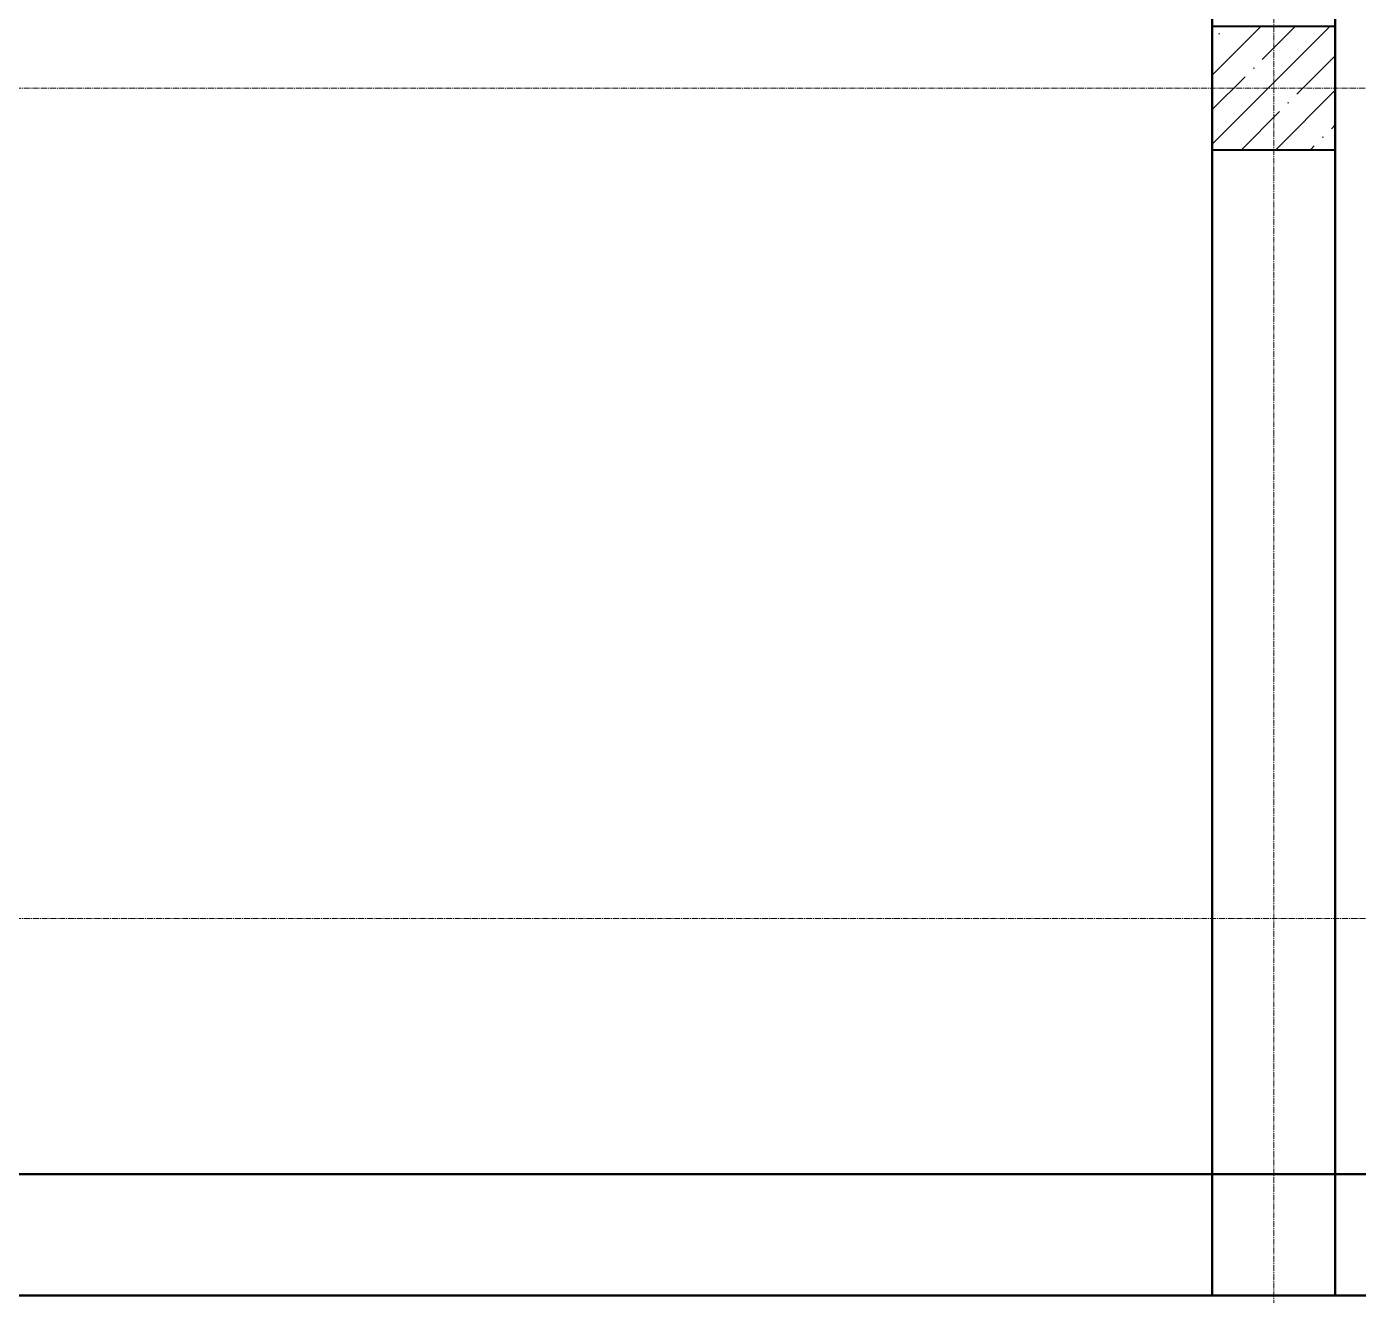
# Model space of a CAD drawing. Header units: millimetres. Extents: x -7155 to 483283, y -227682 to 148426.
# Drawn here: x 20143 to 24475, y 68975 to 73100 of the extents above; entities that cross this region are included whole.
import ezdxf

# ---------------------------------------------------------------- set-up
doc = ezdxf.new("R2010")
doc.units = ezdxf.units.MM
doc.linetypes.add('CENTER2', pattern=[28.575, 19.05, -3.175, 3.175, -3.175])
doc.linetypes.add('HIDDEN2', pattern=[4.7625, 3.175, -1.5875])
for name, color, linetype, lineweight in [('АР_Колонны', 70, 'Continuous', 30), ('АР_Стены ЖБ', 7, 'Continuous', 30), ('АР_Штриховка', 8, 'Continuous', 0)]:
    doc.layers.add(name, color=color, linetype=linetype, lineweight=lineweight)
doc.layers.add('АР_Оси_РД_100', color=7, linetype='Continuous', lineweight=0, true_color=0x525252)
doc.layers.add('РД_Оси_100', color=7, linetype='Continuous', lineweight=0, true_color=0x525252)
doc.layers.add('КР_Балки-0.5', color=60, linetype='Continuous', lineweight=50, plot=False)

# ---------------------------------------------------------------- blocks, each defined once
blk = doc.blocks.new('СОШ_2200_АР_ОСИ_М100_28.05.24')
at = {"layer": 'АР_Оси_РД_100', "linetype": 'CENTER2'}
for p, q in [((24200, -6155), (24200, 139938.679)), ((-5954.958, 72900), (95715.503, 72900))]:
    blk.add_line(p, q, dxfattribs=at)
blk.add_lwpolyline([(119910, 70200), (-5954.958, 70200)], dxfattribs=at)

msp = doc.modelspace()

# ---------------------------------------------------------------- hatches: boundary and pattern name
at = {"layer": 'АР_Штриховка', "linetype": 'Continuous', "lineweight": 5, "true_color": 0x000000}
h = msp.add_hatch(dxfattribs=at)
h.set_pattern_fill('ANSI35', color=18, scale=25, style=0)
h.paths.add_polyline_path([(24000, 72700), (24400, 72700), (24400, 73100), (24000, 73100)], flags=0)

# ---------------------------------------------------------------- linework, layer by layer
at = {"color": 1, "lineweight": 50}
msp.add_lwpolyline([(27133, 71160), (27133, 69369), (13403, 69369), (13403, 88961)], dxfattribs=at)
at = {"layer": 'АР_Колонны', "color": 18, "linetype": 'HIDDEN2', "lineweight": 25, "true_color": 0x000000}
for p, q in [((24000, 73100), (24400, 73100)), ((24000, 72700), (24000, 73100)), ((24400, 73100), (24400, 72700)), ((24400, 72700), (24000, 72700))]:
    msp.add_line(p, q, dxfattribs=at)
at = {"layer": 'АР_Колонны', "color": 18, "linetype": 'Continuous', "lineweight": 30, "true_color": 0x000000}
for p, q in [((24400, 73100), (24000, 73100)), ((24000, 73100), (24000, 72700)), ((24400, 72700), (24400, 73100)), ((24000, 72700), (24400, 72700))]:
    msp.add_line(p, q, dxfattribs=at)
at = {"layer": 'АР_Стены ЖБ', "color": 18, "linetype": 'Continuous', "lineweight": 40, "true_color": 0x000000}
for p, q in [((24400, 73100), (24000, 73100)), ((24000, 73100), (24000, 72700)), ((24400, 72700), (24400, 73100)), ((24000, 72700), (24400, 72700))]:
    msp.add_line(p, q, dxfattribs=at)
at = {"layer": 'КР_Балки-0.5', "color": 18, "ltscale": 200, "true_color": 0x000000}
for p, q in [((24000, 68975), (24000, 87000)), ((24000, 68975), (24000, 87000)), ((24400, 87000), (24400, 68975)), ((24400, 87000), (24400, 68975)), ((12725, 68975), (27400, 68975)), ((12725, 68975), (27400, 68975)), ((24400, 68975), (24000, 68975)), ((24400, 68975), (24000, 68975))]:
    msp.add_line(p, q, dxfattribs=at)

# ---------------------------------------------------------------- block references
at = {"layer": 'РД_Оси_100'}
msp.add_blockref('СОШ_2200_АР_ОСИ_М100_28.05.24', (0, 0), dxfattribs=at)

doc.saveas('drawing.dxf')
